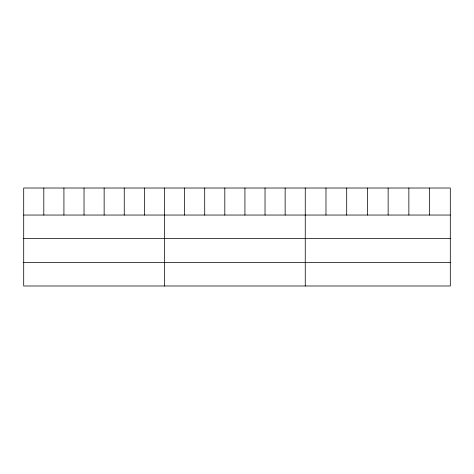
<?xml version="1.0" encoding="UTF-8"?>
<svg xmlns="http://www.w3.org/2000/svg" width="474" height="474" viewBox="0 0 474 474"><rect width="100%" height="100%" fill="white"/><g stroke="black" fill="none" stroke-linecap="round" stroke-linejoin="round"><path stroke-width="0.71" d="M450.3 215.048L450.3 285.988L23.7 285.988L23.7 188.012L450.3 188.012L450.3 215.048L23.7 215.048M23.7 238.458L450.3 238.458M23.7 262.578L450.3 262.578M429.58 188.012L429.58 215.048M408.861 188.012L408.861 215.048M388.141 188.012L388.141 215.048M367.415 188.012L367.415 215.048M346.695 188.012L346.695 215.048M325.976 188.012L325.976 215.048M305.256 188.012L305.256 285.988M285.147 188.012L285.147 215.048M265.031 188.012L265.031 215.048M244.922 188.012L244.922 215.048M224.812 188.012L224.812 215.048M204.703 188.012L204.703 215.048M184.587 188.012L184.587 215.048M164.478 188.012L164.478 285.988M144.369 188.012L144.369 215.048M124.253 188.012L124.253 215.048M104.144 188.012L104.144 215.048M84.034 188.012L84.034 215.048M63.925 188.012L63.925 215.048M43.809 188.012L43.809 215.048"/></g></svg>
